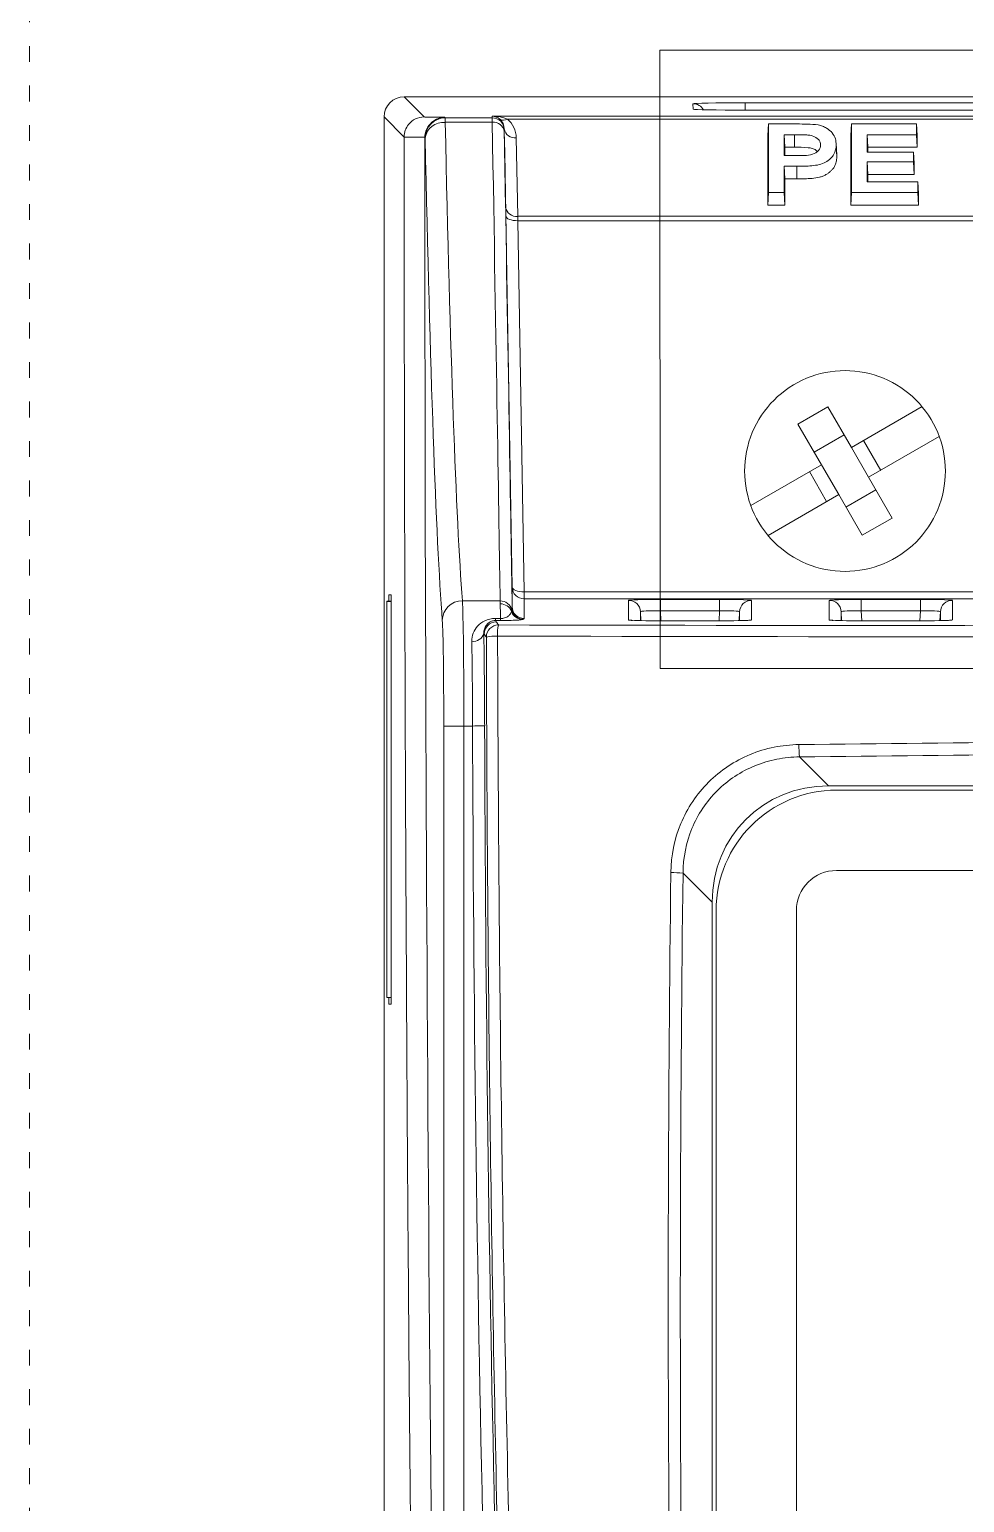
# Model space of a CAD drawing. Header units: millimetres. Extents: x 32696 to 36207, y 16706 to 17911.
# Drawn here: x 35109.6 to 35180.6, y 17206.1 to 17318 of the extents above; entities that cross this region are included whole.
import ezdxf

# ---------------------------------------------------------------- set-up
doc = ezdxf.new("R2010")
doc.units = ezdxf.units.MM
doc.header["$LTSCALE"] = 0.1
doc.linetypes.add('ACAD_ISO03W100', pattern=[30, 12, -18])
doc.layers.get('0').update_dxf_attribs({"lineweight": 20})
doc.layers.add('ANNOTATION', color=252, linetype='ACAD_ISO03W100', lineweight=13)
doc.layers.add('POTENCIA', color=2, linetype='Continuous', lineweight=25)

# ---------------------------------------------------------------- blocks, each defined once
blk = doc.blocks.new('CFW-300')
at = {"lineweight": 9}
for p, q in [((37484.824, 17427.153), (37485.074, 17426.903)), ((37519.294, 17427.153), (37484.824, 17427.153)), ((37519.294, 17427.153), (37484.824, 17427.153)), ((37488.425, 17426.999), (37488.421, 17427.068)), ((37489.07, 17427.079), (37499.413, 17427.079)), ((37489.07, 17426.987), (37489.07, 17427.079)), ((37484.574, 17426.903), (37484.574, 17348.434)), ((37484.824, 17426.653), (37484.574, 17426.903)), ((37484.574, 17426.903), (37484.574, 17348.434)), ((37485.329, 17426.899), (37485.336, 17426.892)), ((37485.336, 17426.836), (37485.336, 17426.892)), ((37485.336, 17426.892), (37485.921, 17426.892)), ((37485.921, 17426.836), (37485.336, 17426.836)), ((37485.921, 17426.892), (37485.921, 17426.911)), ((37485.921, 17426.911), (37518.184, 17426.911)), ((37517.995, 17426.876), (37486.11, 17426.876)), ((37499.409, 17426.987), (37489.075, 17426.987)), ((37489.36, 17426.816), (37489.352, 17426.672)), ((37489.36, 17425.961), (37489.36, 17426.816)), ((37489.36, 17426.816), (37489.716, 17426.816)), ((37490.395, 17426.816), (37490.387, 17426.672)), ((37490.395, 17425.961), (37490.395, 17426.816)), ((37490.395, 17426.816), (37491.203, 17426.816)), ((37491.203, 17426.816), (37491.203, 17426.682)), ((37491.203, 17426.816), (37491.211, 17426.672)), ((37485.086, 17426.642), (37485.082, 17426.646)), ((37486.071, 17426.756), (37486.071, 17426.744)), ((37486.088, 17425.778), (37486.071, 17426.756)), ((37486.221, 17426.644), (37486.238, 17425.666)), ((37489.352, 17425.804), (37489.352, 17426.672)), ((37489.684, 17426.682), (37489.555, 17426.682)), ((37489.555, 17426.682), (37489.555, 17426.421)), ((37489.555, 17426.682), (37489.563, 17426.525)), ((37489.684, 17426.682), (37489.684, 17426.525)), ((37490.387, 17425.804), (37490.387, 17426.672)), ((37491.203, 17426.682), (37490.589, 17426.682)), ((37490.589, 17426.682), (37490.589, 17426.466)), ((37490.589, 17426.682), (37490.597, 17426.525)), ((37491.203, 17426.682), (37491.211, 17426.525)), ((37491.211, 17426.672), (37491.211, 17426.525)), ((37489.563, 17426.525), (37489.563, 17426.421)), ((37489.684, 17426.525), (37489.563, 17426.525)), ((37490.211, 17426.425), (37490.203, 17426.576)), ((37490.204, 17426.554), (37490.211, 17426.404)), ((37490.589, 17426.466), (37491.168, 17426.466)), ((37490.597, 17426.525), (37490.597, 17426.466)), ((37491.211, 17426.525), (37490.597, 17426.525)), ((37491.168, 17426.466), (37491.168, 17426.344)), ((37491.168, 17426.466), (37491.176, 17426.323)), ((37489.555, 17426.421), (37489.7, 17426.421)), ((37489.555, 17426.288), (37489.555, 17425.961)), ((37489.555, 17426.288), (37489.563, 17426.131)), ((37489.715, 17426.288), (37489.555, 17426.288)), ((37489.715, 17426.288), (37489.715, 17426.131)), ((37491.168, 17426.344), (37490.589, 17426.344)), ((37490.589, 17426.344), (37490.589, 17426.094)), ((37490.589, 17426.344), (37490.597, 17426.187)), ((37491.168, 17426.344), (37491.176, 17426.187)), ((37491.176, 17426.323), (37491.176, 17426.187)), ((37489.563, 17426.131), (37489.563, 17425.804)), ((37489.715, 17426.131), (37489.563, 17426.131)), ((37490.589, 17426.094), (37491.22, 17426.094)), ((37490.597, 17426.187), (37490.597, 17426.094)), ((37491.176, 17426.187), (37490.597, 17426.187)), ((37491.22, 17426.094), (37491.22, 17425.961)), ((37491.22, 17426.094), (37491.228, 17425.951)), ((37489.36, 17425.961), (37489.352, 17425.804)), ((37489.555, 17425.961), (37489.36, 17425.961)), ((37489.555, 17425.961), (37489.563, 17425.804)), ((37490.395, 17425.961), (37490.387, 17425.804)), ((37491.22, 17425.961), (37490.395, 17425.961)), ((37491.22, 17425.961), (37491.228, 17425.804)), ((37491.228, 17425.951), (37491.228, 17425.804)), ((37489.563, 17425.804), (37489.352, 17425.804)), ((37491.228, 17425.804), (37490.387, 17425.804)), ((37486.169, 17421.048), (37486.089, 17425.669)), ((37486.238, 17425.666), (37517.867, 17425.666)), ((37486.239, 17425.611), (37486.319, 17420.99)), ((37517.866, 17425.611), (37486.239, 17425.611)), ((37490.1, 17423.294), (37489.728, 17423.079)), ((37490.393, 17422.787), (37490.1, 17423.294)), ((37491.273, 17423.295), (37490.393, 17422.787)), ((37489.728, 17423.079), (37490.02, 17422.572)), ((37490.302, 17422.944), (37489.93, 17422.729)), ((37490.393, 17422.787), (37490.608, 17422.415)), ((37490.758, 17422.501), (37490.543, 17422.874)), ((37490.608, 17422.415), (37491.488, 17422.923)), ((37490.02, 17422.572), (37489.14, 17422.064)), ((37489.87, 17422.486), (37490.085, 17422.113)), ((37490.02, 17422.572), (37490.235, 17422.2)), ((37490.901, 17421.908), (37490.608, 17422.415)), ((37490.698, 17422.258), (37490.326, 17422.043)), ((37489.355, 17421.692), (37490.235, 17422.2)), ((37490.235, 17422.2), (37490.528, 17421.693)), ((37490.528, 17421.693), (37490.901, 17421.908)), ((37484.635, 17420.872), (37484.635, 17420.953)), ((37484.635, 17420.953), (37484.661, 17420.953)), ((37484.661, 17420.953), (37484.661, 17415.853)), ((37486.169, 17420.804), (37486.169, 17421.048)), ((37486.319, 17420.99), (37486.319, 17420.901)), ((37486.319, 17420.99), (37510.236, 17420.99)), ((37484.609, 17420.872), (37484.609, 17420.867)), ((37484.661, 17420.872), (37484.609, 17420.872)), ((37484.609, 17420.867), (37484.661, 17420.866)), ((37484.609, 17420.867), (37484.609, 17415.939)), ((37486.02, 17420.877), (37485.549, 17420.877)), ((37486.319, 17420.901), (37486.319, 17420.656)), ((37510.37, 17420.901), (37486.319, 17420.901)), ((37487.617, 17420.639), (37487.617, 17420.883)), ((37488.016, 17420.894), (37488.752, 17420.894)), ((37488.016, 17420.894), (37488.016, 17420.752)), ((37488.752, 17420.894), (37488.752, 17420.752)), ((37489.151, 17420.883), (37489.151, 17420.639)), ((37490.117, 17420.639), (37490.117, 17420.883)), ((37490.516, 17420.894), (37491.252, 17420.894)), ((37490.516, 17420.894), (37490.516, 17420.752)), ((37491.252, 17420.894), (37491.252, 17420.752)), ((37491.651, 17420.883), (37491.651, 17420.639)), ((37485.961, 17420.657), (37486.024, 17420.657)), ((37485.961, 17420.657), (37485.961, 17420.632)), ((37486.024, 17420.632), (37485.961, 17420.632)), ((37486.024, 17420.657), (37486.024, 17420.632)), ((37487.772, 17420.631), (37487.767, 17420.741)), ((37487.767, 17420.741), (37487.767, 17420.631)), ((37488.752, 17420.752), (37488.016, 17420.752)), ((37488.016, 17420.752), (37488.022, 17420.628)), ((37488.751, 17420.628), (37488.017, 17420.628)), ((37488.751, 17420.628), (37488.017, 17420.628)), ((37488.017, 17420.628), (37488.017, 17420.628)), ((37488.746, 17420.628), (37488.752, 17420.752)), ((37488.751, 17420.628), (37488.751, 17420.628)), ((37489.002, 17420.741), (37488.996, 17420.631)), ((37489.002, 17420.631), (37489.002, 17420.741)), ((37490.272, 17420.631), (37490.267, 17420.741)), ((37490.267, 17420.741), (37490.267, 17420.631)), ((37491.252, 17420.752), (37490.516, 17420.752)), ((37490.516, 17420.752), (37490.522, 17420.628)), ((37491.251, 17420.628), (37490.517, 17420.628)), ((37491.251, 17420.628), (37490.517, 17420.628)), ((37490.517, 17420.628), (37490.517, 17420.628)), ((37491.246, 17420.628), (37491.252, 17420.752)), ((37491.251, 17420.628), (37491.251, 17420.628)), ((37491.502, 17420.741), (37491.496, 17420.631)), ((37491.502, 17420.631), (37491.502, 17420.741)), ((37485.822, 17420.465), (37485.817, 17420.473)), ((37485.318, 17399.147), (37485.318, 17419.318)), ((37485.318, 17419.318), (37485.567, 17419.318)), ((37485.567, 17419.318), (37485.567, 17399.039)), ((37485.677, 17419.318), (37485.567, 17419.318)), ((37489.748, 17418.933), (37490.108, 17418.573)), ((37514.01, 17418.573), (37490.108, 17418.573)), ((37490.209, 17418.519), (37513.909, 17418.519)), ((37488.659, 17417.124), (37488.297, 17417.486)), ((37490.209, 17417.519), (37513.909, 17417.519)), ((37488.659, 17417.124), (37488.659, 17401.239)), ((37488.709, 17401.3), (37488.709, 17417.019)), ((37489.709, 17402.218), (37489.709, 17417.019)), ((37484.609, 17415.939), (37484.661, 17415.941)), ((37484.609, 17415.935), (37484.609, 17415.939)), ((37484.661, 17415.935), (37484.609, 17415.935)), ((37484.635, 17415.853), (37484.635, 17415.935)), ((37484.661, 17415.853), (37484.635, 17415.853))]:
    blk.add_line(p, q, dxfattribs=at)
at = {"lineweight": 9, "flags": 128}
for points in [[(37488.457, 17426.995), (37488.453, 17426.996), (37488.425, 17426.999)], [(37486.089, 17425.669), (37486.093, 17425.658), (37486.101, 17425.646), (37486.115, 17425.636), (37486.134, 17425.627), (37486.156, 17425.62), (37486.182, 17425.615), (37486.21, 17425.612), (37486.239, 17425.611)], [(37486.169, 17421.048), (37486.172, 17421.036), (37486.181, 17421.025), (37486.195, 17421.015), (37486.214, 17421.006), (37486.236, 17420.999), (37486.262, 17420.994), (37486.29, 17420.991), (37486.319, 17420.99)], [(37487.652, 17420.635), (37487.645, 17420.636), (37487.617, 17420.639)], [(37489.151, 17420.639), (37489.123, 17420.636), (37489.116, 17420.635)], [(37490.152, 17420.635), (37490.145, 17420.636), (37490.117, 17420.639)], [(37491.651, 17420.639), (37491.623, 17420.636), (37491.616, 17420.635)], [(37485.848, 17420.426), (37485.843, 17420.434), (37485.822, 17420.465)], [(37485.677, 17419.318), (37485.706, 17419.319), (37485.733, 17419.319), (37485.759, 17419.319), (37485.782, 17419.319), (37485.8, 17419.319), (37485.814, 17419.319), (37485.823, 17419.319), (37485.827, 17419.319)]]:
    blk.add_lwpolyline(points, dxfattribs=at)
at = {"lineweight": 9}
for centre, radius, start, end in [((37488.421, 17426.918), 0.15, 29.5218, 90.0029), ((37485.074, 17426.653), 0.25, 140.8691, 179.9828), ((37485.074, 17426.653), 0.25, 90.0205, 140.8742), ((37485.336, 17426.642), 0.25, 90.0202, 179.9802), ((37485.313, 17426.606), 0.23, 84.4396, 171.1328), ((37485.921, 17426.742), 0.15, 1.006, 90.004), ((37485.937, 17426.701), 0.136, 9.0396, 96.6476), ((37486.061, 17426.951), 0.0893, 239.0858, 302.9174), ((37486.205, 17426.778), 0.136, 189.4518, 276.9036), ((37486.221, 17425.8), 0.136, 189.4509, 276.9028), ((37486.319, 17421.051), 0.15, 181.0101, 270.01), ((37485.547, 17420.629), 0.248, 89.5203, 178.9679), ((37486.022, 17420.727), 0.149, 14.3017, 90.5727), ((37486.023, 17420.689), 0.15, 22.0387, 90.8852), ((37486.312, 17420.798), 0.15, 193.0802, 269.9065), ((37486.319, 17420.806), 0.15, 181.0108, 270.0094), ((37487.617, 17420.733), 0.15, 3.0114, 90.0097), ((37488.852, 17417.09), 3.805, 85.4925, 91.5032), ((37489.151, 17420.733), 0.15, 89.9903, 176.9886), ((37490.117, 17420.733), 0.15, 3.0107, 90.0101), ((37491.352, 17417.09), 3.805, 85.4925, 91.5032), ((37491.651, 17420.733), 0.15, 89.9904, 176.9888), ((37485.972, 17420.465), 0.15, 90.0247, 180.0066), ((37485.998, 17420.426), 0.15, 90.027, 180.0086), ((37486.519, 17420.468), 0.532, 168.2937, 183.2543), ((37486.303, 17420.794), 0.15, 199.084, 269.7448), ((37485.686, 17420.507), 0.135, 261.7085, 345.1624), ((37485.957, 17419.982), 0.456, 86.0795, 103.7609), ((37994.312, 17420.839), 508.638, 180.17128, 182.46157), ((37994.312, 17420.839), 508.488, 180.17128, 182.46157), ((37491.176, 17419.075), 1.436, 179.5299, 185.665), ((37490.209, 17417.019), 1.5, 90, 180), ((37488.156, 17416.095), 1.398, 84.2058, 90.4617), ((37490.209, 17417.019), 0.5, 90, 180)]:
    blk.add_arc(centre, radius, start, end, dxfattribs=at)
for centre, major_axis, ratio, start_param, end_param in [((37484.824, 17426.903), (-0.177, 0.177), 0.999695, 5.497939, 7.068431), ((37484.824, 17426.903), (0.177, -0.177), 0.999924, 2.356233, 3.926953), ((37489.072, 17427.068), (0.651, 0), 0.017471, 1.574452, 3.142509), ((37489.076, 17426.999), (0.651, 0), 0.017439, 3.142506, 4.710563), ((37485.669, 17450.091), (0, 30), 0.017601, 2.457773, 2.912182), ((37485.921, 17426.762), (-0.107, 0.109), 0.965694, 4.810565, 5.491244), ((37485.921, 17426.762), (0.3, -0.003), 0.499949, 0.895935, 1.576614), ((37485.923, 17426.642), (-0.002, 0.25), 0.000183, 0.017452, 0.683818), ((37485.505, 17450.091), (-0.526, 30), 0.000459, 3.370995, 3.825404), ((37485.921, 17426.753), (0.001, 0.156), 0.958816, 4.734168, 5.606827), ((37485.921, 17426.638), (0.001, 0.306), 0.979048, 4.734197, 5.606857), ((37485.691, 17426.731), (0, 34.92), 0.017455, 1.573226, 2.481489), ((37485.419, 17450.091), (0, 30.25), 0.017455, 2.457773, 2.912182), ((37486.073, 17426.644), (-0.0017, 0.1), 0.000457, 0.017445, 0.683812), ((37485.655, 17450.093), (-0.526, 30.15), 0.000457, 3.381066, 3.825404), ((37486.092, 17425.548), (-0.005, 0.3), 0.000457, 0.698124, 1.156281), ((37486.242, 17425.551), (-0.005, 0.15), 0.000913, 0.6981, 1.156258), ((37485.544, 17419.318), (0, 1.6), 0.014728, 4.712389, 6.053774), ((37486.045, 17419.318), (-0.025, 1.6), 0.000414, 0.229404, 0.316974), ((37486.045, 17419.318), (-0.025, 1.6), 0.000414, 0.316974, 0.580254), ((37488.017, 17420.883), (0.401, 0), 0.026222, 1.574907, 3.141595), ((37490.517, 17420.883), (0.401, 0), 0.026222, 1.574907, 3.141595), ((37485.294, 17419.318), (0, 1.35), 0.017455, 4.712389, 6.053774), ((37994.312, 18031.095), (0, 915.275), 0.745432, 2.300934, 2.300958), ((37994.312, 18031.095), (0, 915.275), 0.745432, 2.300958, 2.301016), ((37488.017, 17420.639), (0.401, 0), 0.02615, 3.141592, 3.457015), ((37488.017, 17420.639), (0.401, 0), 0.02615, 3.457015, 4.711018), ((37488.017, 17420.733), (0.251, -0.008), 0.072913, 1.579678, 3.146367), ((37488.751, 17420.639), (0.401, 0), 0.02615, 4.71376, 5.937946), ((37488.751, 17420.733), (0.251, 0.008), 0.072913, 6.278411, 7.8451), ((37488.751, 17420.639), (0.401, 0), 0.02615, 5.937946, 6.283186), ((37490.517, 17420.639), (0.401, 0), 0.02615, 3.141592, 3.457015), ((37490.517, 17420.639), (0.401, 0), 0.02615, 3.457015, 4.711018), ((37490.517, 17420.733), (0.251, -0.008), 0.072913, 1.579678, 3.146367), ((37491.251, 17420.639), (0.401, 0), 0.02615, 4.71376, 5.937946), ((37491.251, 17420.733), (0.251, 0.008), 0.072913, 6.278411, 7.8451), ((37491.251, 17420.639), (0.401, 0), 0.02615, 5.937946, 6.283186), ((37490.212, 17417.02), (-1.134, 1.134), 0.935113, 5.531306, 7.035065)]:
    blk.add_ellipse(centre, major_axis=major_axis, ratio=ratio, start_param=start_param, end_param=end_param, dxfattribs=at)
for points, knots in [([(37485.074, 17426.903), (37485.075, 17426.902), (37485.104, 17426.901), (37485.197, 17426.899), (37485.263, 17426.899), (37485.329, 17426.899)], [0, 0, 0, 0, 0.5, 0.5, 1, 1, 1, 1]), ([(37485.082, 17426.65), (37485.082, 17426.687), (37485.091, 17426.723), (37485.122, 17426.787), (37485.144, 17426.815), (37485.218, 17426.88), (37485.278, 17426.898), (37485.329, 17426.899)], [0, 0, 0, 0, 0.25, 0.25, 0.5, 0.5, 1, 1, 1, 1]), ([(37489.716, 17426.816), (37489.76, 17426.815), (37489.805, 17426.815), (37489.893, 17426.812), (37489.937, 17426.811), (37489.98, 17426.803)], [0, 0, 0, 0, 0.5, 0.5, 1, 1, 1, 1]), ([(37485.063, 17398.793), (37485.045, 17399.618), (37485.027, 17400.502), (37484.993, 17402.386), (37484.978, 17403.375), (37484.948, 17405.44), (37484.935, 17406.516), (37484.909, 17408.757), (37484.898, 17409.921), (37484.882, 17411.736), (37484.878, 17412.35), (37484.868, 17413.59), (37484.864, 17414.218), (37484.856, 17415.486), (37484.853, 17416.128), (37484.846, 17417.416), (37484.843, 17418.063), (37484.835, 17420.013), (37484.831, 17421.325), (37484.826, 17423.972), (37484.824, 17425.306), (37484.824, 17426.653)], [0, 0, 0, 0, 0.125, 0.125, 0.25, 0.25, 0.375, 0.375, 0.5, 0.5, 0.5625, 0.5625, 0.625, 0.625, 0.6875, 0.6875, 0.75, 0.75, 0.875, 0.875, 1, 1, 1, 1]), ([(37485.082, 17426.65), (37485.043, 17426.65), (37485.008, 17426.65), (37484.946, 17426.651), (37484.918, 17426.651), (37484.873, 17426.652), (37484.856, 17426.652), (37484.832, 17426.653), (37484.825, 17426.653), (37484.824, 17426.653)], [0, 0, 0, 0, 0.25, 0.25, 0.5, 0.5, 0.75, 0.75, 1, 1, 1, 1]), ([(37490.009, 17426.552), (37490.008, 17426.564), (37490.007, 17426.576), (37489.999, 17426.599), (37489.993, 17426.61), (37489.965, 17426.641), (37489.937, 17426.659), (37489.887, 17426.673), (37489.869, 17426.676), (37489.832, 17426.679), (37489.813, 17426.68), (37489.758, 17426.682), (37489.721, 17426.682), (37489.684, 17426.682)], [0, 0, 0, 0, 0.125, 0.125, 0.25, 0.25, 0.5, 0.5, 0.625, 0.625, 0.75, 0.75, 1, 1, 1, 1]), ([(37489.98, 17426.803), (37489.999, 17426.799), (37490.018, 17426.794), (37490.052, 17426.781), (37490.068, 17426.774), (37490.112, 17426.747), (37490.136, 17426.726), (37490.174, 17426.681), (37490.186, 17426.656), (37490.201, 17426.606), (37490.203, 17426.58), (37490.204, 17426.554)], [0, 0, 0, 0, 0.125, 0.125, 0.25, 0.25, 0.5, 0.5, 0.75, 0.75, 1, 1, 1, 1]), ([(37489.969, 17426.472), (37489.963, 17426.478), (37489.948, 17426.495), (37489.907, 17426.513), (37489.815, 17426.526), (37489.74, 17426.526), (37489.684, 17426.525)], [0, 0, 0, 0, 0.098522, 0.289939, 0.455537, 1, 1, 1, 1]), ([(37489.7, 17426.421), (37489.735, 17426.421), (37489.771, 17426.422), (37489.841, 17426.425), (37489.877, 17426.427), (37489.941, 17426.448), (37489.967, 17426.465), (37490.002, 17426.506), (37490.008, 17426.529), (37490.009, 17426.552)], [0, 0, 0, 0, 0.25, 0.25, 0.5, 0.5, 0.75, 0.75, 1, 1, 1, 1]), ([(37490.204, 17426.554), (37490.203, 17426.514), (37490.196, 17426.475), (37490.154, 17426.4), (37490.118, 17426.365), (37490.048, 17426.327), (37490.021, 17426.316), (37489.963, 17426.302), (37489.932, 17426.298), (37489.839, 17426.289), (37489.777, 17426.288), (37489.715, 17426.288)], [0, 0, 0, 0, 0.25, 0.25, 0.5, 0.5, 0.625, 0.625, 0.75, 0.75, 1, 1, 1, 1]), ([(37490.211, 17426.404), (37490.211, 17426.394), (37490.211, 17426.384), (37490.209, 17426.363), (37490.207, 17426.353), (37490.2, 17426.323), (37490.192, 17426.303), (37490.176, 17426.275), (37490.17, 17426.265), (37490.156, 17426.247), (37490.147, 17426.239), (37490.13, 17426.222), (37490.12, 17426.214), (37490.1, 17426.198), (37490.089, 17426.191), (37490.071, 17426.181), (37490.065, 17426.178), (37490.052, 17426.172), (37490.045, 17426.169), (37490.025, 17426.161), (37490.011, 17426.156), (37489.966, 17426.145), (37489.935, 17426.141), (37489.841, 17426.133), (37489.778, 17426.131), (37489.715, 17426.131)], [0, 0, 0, 0, 0.0625, 0.0625, 0.125, 0.125, 0.25, 0.25, 0.3125, 0.3125, 0.375, 0.375, 0.4375, 0.4375, 0.5, 0.5, 0.53125, 0.53125, 0.5625, 0.5625, 0.625, 0.625, 0.75, 0.75, 1, 1, 1, 1]), ([(37490.314, 17421.244), (37490.478, 17421.244), (37490.641, 17421.276), (37490.944, 17421.401), (37491.082, 17421.494), (37491.314, 17421.725), (37491.406, 17421.864), (37491.532, 17422.166), (37491.564, 17422.33), (37491.564, 17422.657), (37491.532, 17422.821), (37491.406, 17423.123), (37491.314, 17423.262), (37491.082, 17423.493), (37490.944, 17423.586), (37490.641, 17423.711), (37490.478, 17423.744), (37490.314, 17423.744), (37490.15, 17423.744), (37489.987, 17423.711), (37489.685, 17423.586), (37489.546, 17423.493), (37489.314, 17423.262), (37489.222, 17423.123), (37489.097, 17422.821), (37489.064, 17422.657), (37489.064, 17422.33), (37489.097, 17422.166), (37489.222, 17421.864), (37489.314, 17421.725), (37489.546, 17421.494), (37489.685, 17421.401), (37489.987, 17421.276), (37490.15, 17421.244), (37490.314, 17421.244)], [3.141593, 3.141593, 3.141593, 3.141593, 3.534292, 3.534292, 3.926991, 3.926991, 4.31969, 4.31969, 4.712389, 4.712389, 5.105088, 5.105088, 5.497787, 5.497787, 5.890486, 5.890486, 6.283185, 6.283185, 6.283185, 6.675884, 6.675884, 7.068583, 7.068583, 7.461283, 7.461283, 7.853982, 7.853982, 8.246681, 8.246681, 8.63938, 8.63938, 9.032079, 9.032079, 9.424778, 9.424778, 9.424778, 9.424778]), ([(37485.667, 17420.374), (37485.666, 17420.41), (37485.673, 17420.443), (37485.698, 17420.507), (37485.716, 17420.536), (37485.763, 17420.587), (37485.793, 17420.61), (37485.867, 17420.645), (37485.912, 17420.657), (37485.961, 17420.657)], [0, 0, 0, 0, 0.25, 0.25, 0.5, 0.5, 0.75, 0.75, 1, 1, 1, 1]), ([(37485.961, 17420.632), (37485.942, 17420.632), (37485.925, 17420.628), (37485.901, 17420.619), (37485.891, 17420.614), (37485.866, 17420.596), (37485.854, 17420.583), (37485.826, 17420.542), (37485.816, 17420.509), (37485.817, 17420.473)], [0, 0, 0, 0, 0.125, 0.125, 0.25, 0.25, 0.5, 0.5, 1, 1, 1, 1]), ([(37486.024, 17420.657), (37486.043, 17420.657), (37486.061, 17420.66), (37486.086, 17420.667), (37486.096, 17420.671), (37486.12, 17420.684), (37486.129, 17420.693), (37486.152, 17420.718), (37486.158, 17420.733), (37486.162, 17420.745)], [0, 0, 0, 0, 0.125, 0.125, 0.25, 0.25, 0.5, 0.5, 1, 1, 1, 1]), ([(37486.303, 17420.645), (37486.298, 17420.643), (37486.291, 17420.642), (37486.27, 17420.639), (37486.257, 17420.638), (37486.218, 17420.636), (37486.192, 17420.635), (37486.122, 17420.633), (37486.074, 17420.632), (37486.024, 17420.632)], [0, 0, 0, 0, 0.25, 0.25, 0.5, 0.5, 0.75, 0.75, 1, 1, 1, 1]), ([(37487.649, 17420.635), (37487.646, 17420.635), (37487.642, 17420.636), (37487.647, 17420.635), (37487.655, 17420.634), (37487.663, 17420.631), (37487.666, 17420.63)], [0, 0, 0, 0, 0.493127, 0.71046, 0.879705, 1, 1, 1, 1]), ([(37489.124, 17420.636), (37489.124, 17420.636), (37489.124, 17420.636), (37489.118, 17420.635), (37489.115, 17420.635)], [0, 0, 0, 0, 0.470833, 1, 1, 1, 1]), ([(37490.149, 17420.635), (37490.146, 17420.635), (37490.142, 17420.636), (37490.147, 17420.635), (37490.155, 17420.634), (37490.163, 17420.631), (37490.166, 17420.63)], [0, 0, 0, 0, 0.493125, 0.710457, 0.879706, 1, 1, 1, 1]), ([(37491.624, 17420.636), (37491.624, 17420.636), (37491.624, 17420.636), (37491.618, 17420.635), (37491.615, 17420.635)], [0, 0, 0, 0, 0.470835, 1, 1, 1, 1]), ([(37485.817, 17420.473), (37485.818, 17420.393), (37485.819, 17420.307), (37485.821, 17420.128), (37485.822, 17420.034), (37485.824, 17419.836), (37485.825, 17419.735), (37485.826, 17419.529), (37485.826, 17419.425), (37485.827, 17419.319)], [0, 0, 0, 0, 0.25, 0.25, 0.5, 0.5, 0.75, 0.75, 1, 1, 1, 1]), ([(37486.311, 17399.015), (37486.165, 17402.572), (37486.053, 17406.135), (37485.937, 17411.489), (37485.907, 17413.275), (37485.865, 17416.851), (37485.852, 17418.64), (37485.848, 17420.426)], [0, 0, 0, 0, 0.5, 0.5, 0.75, 0.75, 1, 1, 1, 1]), ([(37485.988, 17420.438), (37485.993, 17418.65), (37486.006, 17416.859), (37486.05, 17413.28), (37486.081, 17411.491), (37486.199, 17406.132), (37486.311, 17402.565), (37486.458, 17399.005)], [0, 0, 0, 0, 0.25, 0.25, 0.5, 0.5, 1, 1, 1, 1]), ([(37485.677, 17419.318), (37485.676, 17419.415), (37485.676, 17419.511), (37485.675, 17419.699), (37485.674, 17419.792), (37485.672, 17419.972), (37485.671, 17420.059), (37485.669, 17420.223), (37485.668, 17420.301), (37485.667, 17420.374)], [0, 0, 0, 0, 0.25, 0.25, 0.5, 0.5, 0.75, 0.75, 1, 1, 1, 1]), ([(37489.741, 17419.087), (37493.834, 17419.135), (37497.932, 17419.155), (37506.127, 17419.131), (37510.222, 17419.089), (37514.31, 17419.017)], [0, 0, 0, 0, 0.5, 0.5, 1, 1, 1, 1]), ([(37488.145, 17417.493), (37488.147, 17417.703), (37488.19, 17417.912), (37488.309, 17418.199), (37488.359, 17418.292), (37488.475, 17418.465), (37488.541, 17418.545), (37488.688, 17418.692), (37488.771, 17418.759), (37488.944, 17418.874), (37489.035, 17418.923), (37489.228, 17419.003), (37489.329, 17419.033), (37489.532, 17419.074), (37489.636, 17419.085), (37489.741, 17419.087)], [0, 0, 0, 0, 0.25, 0.25, 0.375, 0.375, 0.5, 0.5, 0.625, 0.625, 0.75, 0.75, 0.875, 0.875, 1, 1, 1, 1]), ([(37489.748, 17418.933), (37489.652, 17418.932), (37489.558, 17418.923), (37489.373, 17418.886), (37489.281, 17418.859), (37489.105, 17418.787), (37489.021, 17418.743), (37488.864, 17418.639), (37488.789, 17418.578), (37488.655, 17418.445), (37488.595, 17418.372), (37488.489, 17418.214), (37488.444, 17418.129), (37488.336, 17417.867), (37488.298, 17417.677), (37488.297, 17417.486)], [0, 0, 0, 0, 0.125, 0.125, 0.25, 0.25, 0.375, 0.375, 0.5, 0.5, 0.625, 0.625, 0.75, 0.75, 1, 1, 1, 1]), ([(37514.3, 17418.862), (37510.213, 17418.936), (37506.124, 17418.979), (37499.983, 17418.997), (37497.934, 17418.995), (37493.84, 17418.976), (37491.793, 17418.958), (37489.748, 17418.933)], [0, 0, 0, 0, 0.5, 0.5, 0.75, 0.75, 1, 1, 1, 1]), ([(37488.26, 17401.008), (37488.188, 17403.746), (37488.142, 17406.495), (37488.104, 17411.994), (37488.111, 17414.744), (37488.145, 17417.493)], [0, 0, 0, 0, 0.5, 0.5, 1, 1, 1, 1])]:
    blk.add_open_spline(points, degree=3, knots=knots, dxfattribs=at)
for points in [[(37485.082, 17426.646), (37485.082, 17426.647), (37485.082, 17426.649), (37485.082, 17426.65)], [(37486.162, 17420.745), (37486.164, 17420.753), (37486.165, 17420.759), (37486.166, 17420.764)], [(37486.166, 17420.764), (37486.168, 17420.777), (37486.169, 17420.79), (37486.169, 17420.804)], [(37485.998, 17420.576), (37494.253, 17420.561), (37502.539, 17420.56), (37510.8, 17420.572)], [(37486.312, 17420.648), (37486.31, 17420.647), (37486.307, 17420.646), (37486.303, 17420.645)], [(37486.319, 17420.656), (37486.319, 17420.654), (37486.317, 17420.651), (37486.312, 17420.648)], [(37510.799, 17420.432), (37502.535, 17420.417), (37494.246, 17420.419), (37485.988, 17420.438)], [(37488.297, 17417.486), (37488.228, 17411.987), (37488.264, 17406.499), (37488.408, 17401.022)]]:
    blk.add_open_spline(points, degree=3, dxfattribs=at)

msp = doc.modelspace()

# ---------------------------------------------------------------- linework, layer by layer
at = {"layer": 'ANNOTATION', "lineweight": 20}
msp.add_lwpolyline([(35109.57, 17331.85), (35373.5, 17331.85), (35373.5, 16769.55), (35109.57, 16769.55)], close=True, dxfattribs=at)
at = {"layer": 'POTENCIA', "lineweight": 20}
msp.add_lwpolyline([(35235.85, 17269.48), (35157.47, 17269.48), (35157.44, 17316.44), (35235.82, 17316.44)], close=True, dxfattribs=at)

# ---------------------------------------------------------------- block references
at = {"xscale": 6.097568478884139, "yscale": 6.097568478884139, "zscale": 6.097568478884139}
msp.add_blockref('CFW-300', (-193428.26, -88950.37), dxfattribs=at)

doc.saveas('drawing.dxf')
